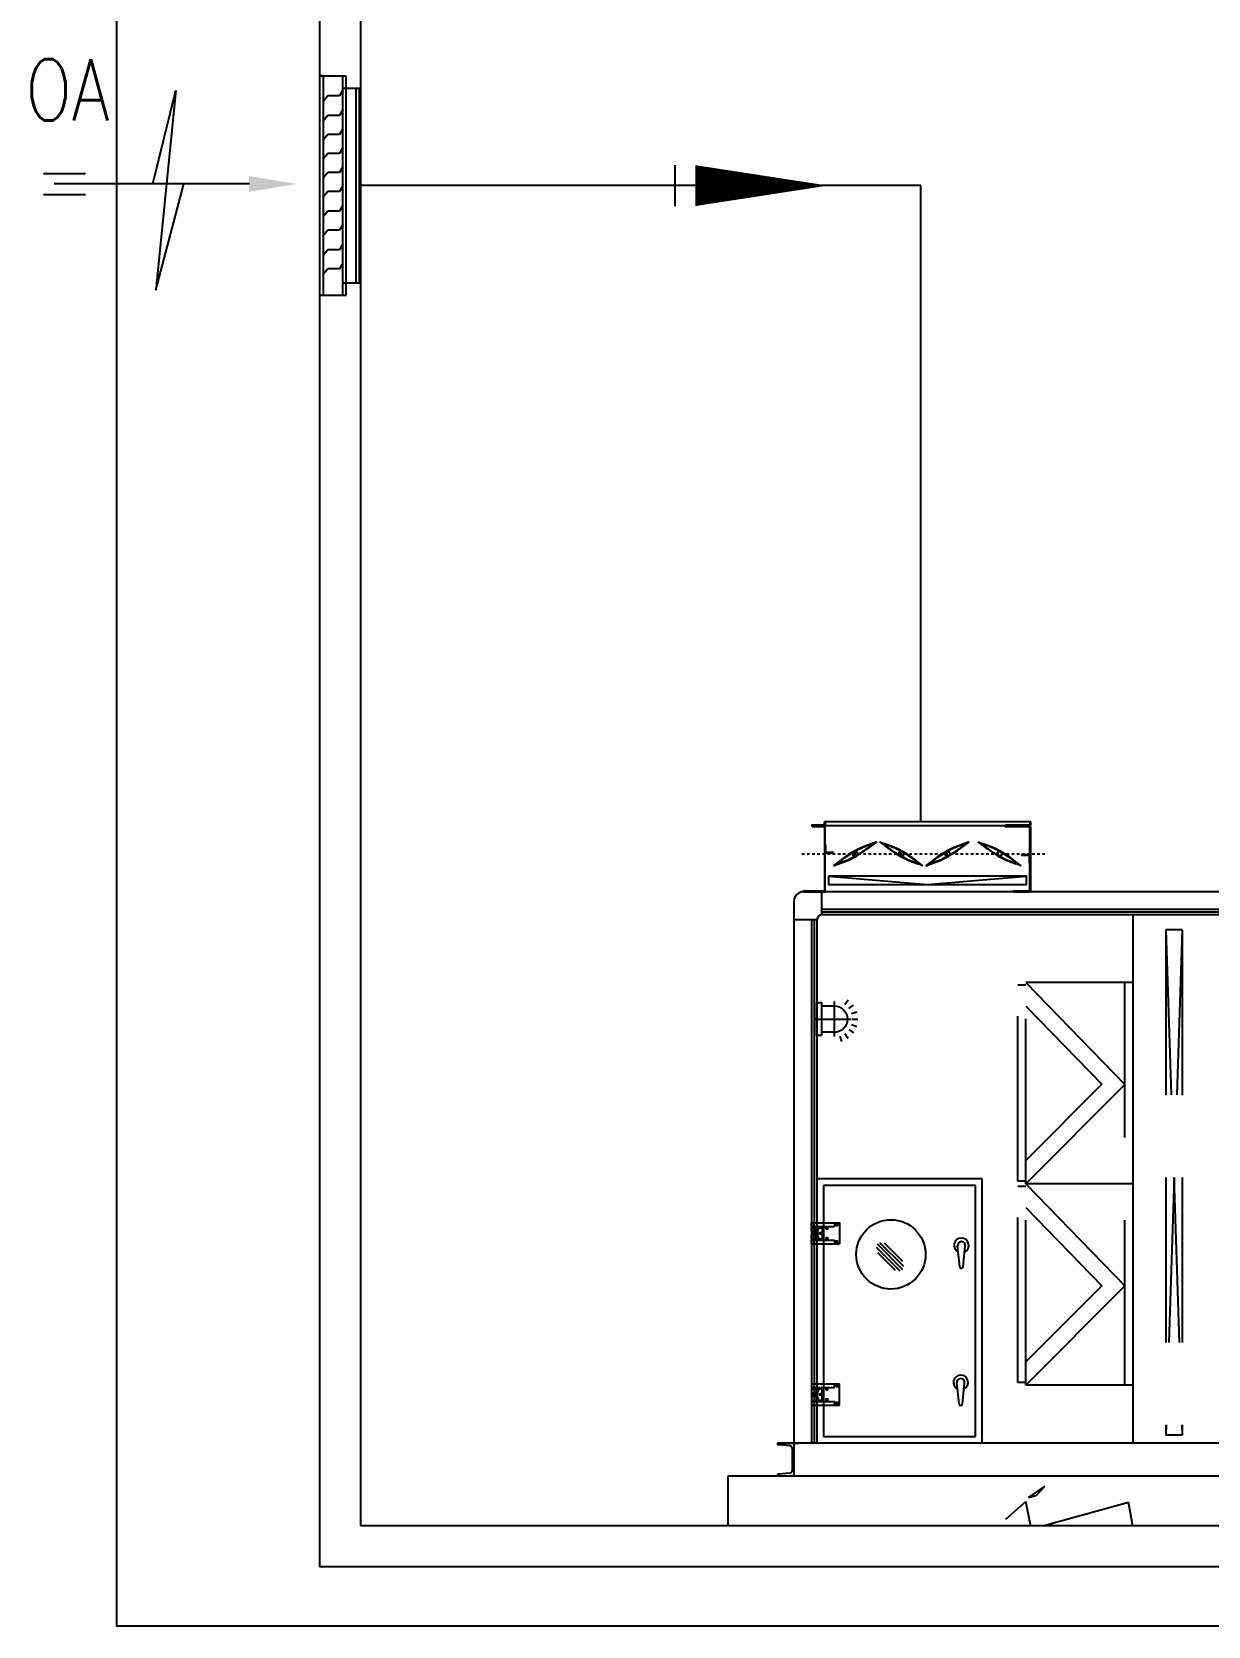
# Model space of a CAD drawing. Header units: millimetres. Extents: x -86 to 11742, y 5229 to 11464.
# Drawn here: x 10211.2 to 10257.2, y 5449.5 to 5511.8 of the extents above; entities that cross this region are included whole.
import ezdxf
from ezdxf.lldxf.tags import DXFTag

# ---------------------------------------------------------------- set-up
doc = ezdxf.new("R2010")
doc.units = ezdxf.units.MM
doc.header["$LTSCALE"] = 5
for name, pattern in [('CENTER', [2, 1.25, -0.25, 0.25, -0.25]), ('CENTER2', [28.575, 19.05, -3.175, 3.175, -3.175]), ('HIDDENX2', [0.75, 0.5, -0.25]), ('PHANTOM', [63.5, 31.75, -6.35, 6.35, -6.35, 6.35, -6.35])]:
    doc.linetypes.add(name, pattern=pattern)
doc.layers.get('0').update_dxf_attribs({"linetype": 'CONTINUOUS'})
for name, color, linetype in [('2', 2, 'CONTINUOUS'), ('FPP', 7, 'CONTINUOUS'), ('LGK-S', 121, 'CONTINUOUS'), ('NARA', 8, 'CONTINUOUS')]:
    doc.layers.add(name, color=color, linetype=linetype)
doc.styles.add('GHS', font='ROMANS.shx', dxfattribs={"bigfont": 'GHS.shx'})
tags = doc.linetypes.add('H2', pattern=[1, 0.6, -0.4]).pattern_tags.tags
tags[6:7] = [DXFTag(74, 4), DXFTag(75, 0), DXFTag(340, '0'), DXFTag(46, 1.0), DXFTag(50, 0.0), DXFTag(44, 0.0), DXFTag(45, 0.0)]
tags[4:5] = [DXFTag(74, 4), DXFTag(75, 0), DXFTag(340, '0'), DXFTag(46, 1.0), DXFTag(50, 0.0), DXFTag(44, 0.0), DXFTag(45, 0.0)]

# ---------------------------------------------------------------- blocks, each defined once
blk = doc.blocks.new('AHU2')
at = {"layer": '2', "color": 7}
for p, q in [((-1839.5, 2174.9), (-2499.5, 2174.9)), ((-1839.5, 2186.9), (-2462, 2186.9)), ((-2321.3, 2117.4), (-2318.4, 2119.1)), ((-2317.4, 2117.3), (-2320.4, 2115.7)), ((-2318.4, 2119.1), (-2319.1, 2120.4)), ((-2316.7, 2116), (-2317.4, 2117.3)), ((-2281.3, 2116), (-2280.6, 2117.3)), ((-2280.6, 2117.3), (-2277.6, 2115.7)), ((-2279.6, 2119.1), (-2278.9, 2120.4)), ((-2276.7, 2117.4), (-2279.6, 2119.1)), ((-2041.3, 2117.4), (-2038.4, 2119.1)), ((-2037.4, 2117.3), (-2040.4, 2115.7)), ((-2038.4, 2119.1), (-2039.1, 2120.4)), ((-2036.7, 2116), (-2037.4, 2117.3)), ((-1983.8, 2116), (-1983.1, 2117.3)), ((-1983.1, 2117.3), (-1980.1, 2115.7)), ((-1982.1, 2119.1), (-1981.4, 2120.4)), ((-1979.1, 2117.4), (-1982.1, 2119.1)), ((-2421.3, 2063.7), (-2420.6, 2062.4)), ((-2420.6, 2062.4), (-2417.6, 2064)), ((-2416.7, 2062.3), (-2419.6, 2060.6)), ((-2419.6, 2060.6), (-2418.9, 2059.3)), ((-2181.3, 2062.3), (-2178.4, 2060.6)), ((-2177.4, 2062.4), (-2180.4, 2064)), ((-2178.4, 2060.6), (-2179.1, 2059.3)), ((-2176.7, 2063.7), (-2177.4, 2062.4)), ((-2141.3, 2063.7), (-2140.6, 2062.4)), ((-2140.6, 2062.4), (-2137.6, 2064)), ((-2136.7, 2062.3), (-2139.6, 2060.6)), ((-2139.6, 2060.6), (-2138.9, 2059.3)), ((-1883.8, 2062.3), (-1880.8, 2060.6)), ((-1879.8, 2062.4), (-1882.8, 2064)), ((-1880.8, 2060.6), (-1881.5, 2059.3)), ((-1879.1, 2063.7), (-1879.8, 2062.4))]:
    blk.add_line(p, q, dxfattribs=at)
at = {"layer": '2', "color": 6, "linetype": 'PHANTOM'}
for p, q in [((-2303.4, 2126.2), (-2319.1, 2120.4)), ((-2303.4, 2126.2), (-2316.7, 2116)), ((-2294.6, 2126.2), (-2281.3, 2116)), ((-2294.6, 2126.2), (-2278.9, 2120.4)), ((-2023.4, 2126.2), (-2039.1, 2120.4)), ((-2023.4, 2126.2), (-2036.7, 2116)), ((-1997, 2126.2), (-1983.8, 2116)), ((-1997, 2126.2), (-1981.4, 2120.4)), ((-2434.6, 2053.5), (-2421.3, 2063.7)), ((-2434.6, 2053.5), (-2418.9, 2059.3)), ((-2163.4, 2053.5), (-2179.1, 2059.3)), ((-2163.4, 2053.5), (-2176.7, 2063.7)), ((-2154.6, 2053.5), (-2141.3, 2063.7)), ((-2154.6, 2053.5), (-2138.9, 2059.3)), ((-1865.9, 2053.5), (-1881.5, 2059.3)), ((-1865.9, 2053.5), (-1879.1, 2063.7))]:
    blk.add_line(p, q, dxfattribs=at)
at = {"layer": '2', "color": 1, "linetype": 'CENTER'}
for p, q in [((-2530, 2089.9), (-1787.7, 2089.9)), ((-2369, 2078.5), (-2369, 2101.3)), ((-2229, 2078.5), (-2229, 2101.3)), ((-2089, 2078.5), (-2089, 2101.3))]:
    blk.add_line(p, q, dxfattribs=at)
at = {"layer": '2'}
for p, q in [((-2457.5, 2117), (-2459.5, 2117)), ((-2434.5, 2092), (-2459.5, 2092)), ((-2457.5, 2094), (-2457.5, 2117)), ((-2434.5, 2094), (-2457.5, 2094)), ((-2434.5, 2092), (-2434.5, 2094)), ((-1864.5, 2087.7), (-1839.5, 2087.7)), ((-1864.5, 2087.7), (-1864.5, 2085.7)), ((-1864.5, 2085.7), (-1841.5, 2085.7)), ((-1841.5, 2085.7), (-1841.5, 2062.7)), ((-1841.5, 2062.7), (-1839.5, 2062.7)), ((-2554.5, 1944.9), (-2554.5, 304.9)), ((-2554.5, 1944.9), (-2554.5, 304.9)), ((-2554.5, 1944.9), (-2554.5, 304.9)), ((427, 1974.9), (-2516.5, 1974.9)), ((-2469.5, 1904.9), (-2469.5, 1974.9)), ((-2484.5, 1889.9), (-2554.5, 1889.9)), ((-2484.5, 1889.9), (-2484.5, 304.9)), ((372, 1904.9), (-2469.5, 1904.9)), ((-2400.1, 1633), (-2389.8, 1647.2)), ((-2388.1, 1621), (-2374, 1631.3)), ((-2380.4, 1605.9), (-2363.8, 1611.3)), ((-2388.1, 1557.3), (-2374, 1547)), ((-2380.4, 1572.4), (-2363.8, 1567)), ((-2377.8, 1589.2), (-2360.3, 1589.2)), ((-2415.2, 1537.6), (-2409.8, 1520.9)), ((-2400.1, 1545.3), (-2389.8, 1531.1)), ((-2604.5, 304.9), (-2539.5, 304.9)), ((-2566.8, 296), (-2600.8, 299)), ((-2566.8, 296), (-2600.8, 299)), ((-2554.5, 304.9), (-2554.5, 204.9)), ((-2559.5, 288.1), (-2559.5, 221.7)), ((-2604.5, 204.9), (-2604.5, 206.7)), ((-2566.8, 213.7), (-2600.8, 210.7))]:
    blk.add_line(p, q, dxfattribs=at)
at = {"layer": '2', "linetype": 'Continuous'}
for p, q in [((-2449.5, 2021.7), (-2149.5, 1996.7)), ((-2149.5, 1996.7), (-1849.5, 2021.7)), ((457, 304.9), (-2604.5, 304.9)), ((457, 204.9), (-1805.6, 204.9)), ((-1899.5, 123.7), (-1899.5, 123.7))]:
    blk.add_line(p, q, dxfattribs=at)
at = {"layer": '2', "color": 5}
for p, q in [((-2501, 1889.9), (-2501, 304.9)), ((-2493, 1889.9), (-2493, 304.9)), ((372, 1921.4), (-2469.5, 1921.4)), ((372, 1913.4), (-2469.5, 1913.4))]:
    blk.add_line(p, q, dxfattribs=at)
at = {"layer": '2', "color": 0}
blk.add_line((-1526.5, 304.9), (-1526.5, 1904.9), dxfattribs=at)
at = {"layer": '2', "color": 5, "linetype": 'HIDDENX2', "ltscale": 200}
for p, q in [((-1427.7, 1859.1), (-1427.7, 329)), ((-1427.7, 1859.1), (-1377.7, 329)), ((-1377.7, 1859.1), (-1427.7, 329)), ((-1377.7, 1859.1), (-1427.7, 1859.1)), ((-1377.7, 1859.1), (-1377.7, 329)), ((-1851.4, 1691.9), (-1876.4, 1691.9)), ((-1876.4, 1097.9), (-1876.4, 1691.9)), ((-1851.4, 1089.9), (-1851.4, 1699.9)), ((-1526.4, 1699.9), (-1851.4, 1699.9)), ((-1851.4, 1699.9), (-1551.4, 1391)), ((-1526.4, 1699.9), (-1851.4, 1699.9)), ((-1551.4, 479.9), (-1551.4, 1699.9)), ((-1526.5, 479.9), (-1526.4, 1699.9)), ((-1851.4, 1628.1), (-1621.6, 1391.5)), ((-1621.6, 1391.5), (-1851.4, 1160.7)), ((-1551.4, 1391), (-1851.4, 1089.9)), ((-1851.4, 1097.9), (-1876.4, 1097.9)), ((-1851.4, 1081.9), (-1876.4, 1081.9)), ((-1876.4, 487.9), (-1876.4, 1081.9)), ((-1851.4, 479.9), (-1851.4, 1089.9)), ((-1526.4, 1089.9), (-1851.4, 1089.9)), ((-1851.4, 1089.9), (-1851.4, 1089.8)), ((-1851.4, 1089.9), (-1551.4, 781)), ((-1526.4, 1089.9), (-1851.4, 1089.9)), ((-1851.4, 1018.1), (-1621.6, 781.5)), ((-1621.6, 781.5), (-1851.4, 550.7)), ((-1551.4, 781), (-1851.4, 479.9)), ((-1851.4, 487.9), (-1876.4, 487.9)), ((-1526.5, 479.9), (-1851.4, 479.9)), ((-1377.7, 329), (-1427.7, 329))]:
    blk.add_line(p, q, dxfattribs=at)
at = {"layer": '2', "color": 1}
for p, q in [((-2432, 1642.2), (-2432, 1536.1)), ((-2491.5, 1589.2), (-2381, 1589.2))]:
    blk.add_line(p, q, dxfattribs=at)
at = {"layer": '2', "linetype": 'ByBlock'}
for p, q in [((-1984.5, 1104.9), (-2484.5, 1104.9)), ((-2484.5, 1104.9), (-2484.5, 304.9)), ((-2004.5, 1084.9), (-2464.5, 1084.9)), ((-2464.5, 1084.9), (-2464.5, 324.9)), ((-2004.5, 324.9), (-2004.5, 1084.9)), ((-1984.5, 304.9), (-1984.5, 1104.9)), ((-2232.3, 825.5), (-2304, 897.3)), ((-2224.3, 829.9), (-2301.4, 907)), ((-2246.6, 827.5), (-2300.4, 881.3)), ((-2221.2, 839.2), (-2293.8, 911.8)), ((-2224.2, 854.5), (-2280.3, 910.6)), ((-2051.9, 838.4), (-2058.3, 902.4)), ((-2041.6, 838.4), (-2035.2, 902.4)), ((-2054, 423.1), (-2060.4, 487.2)), ((-2043.7, 423.1), (-2037.3, 487.2)), ((-2464.5, 324.9), (-2004.5, 324.9))]:
    blk.add_line(p, q, dxfattribs=at)
at = {"layer": '2', "color": 2, "linetype": 'ByBlock'}
for p, q in [((-2501.2, 972.1), (-2416.4, 972.1)), ((-2501.2, 961.2), (-2501.2, 972.1)), ((-2431.3, 972.1), (-2431.3, 961.2)), ((-2416.4, 972.1), (-2416.4, 908.1)), ((-2501.2, 961.2), (-2431.3, 961.2)), ((-2501.2, 957.2), (-2468.3, 957.2)), ((-2501.2, 946.3), (-2501.2, 957.2)), ((-2501.2, 946.3), (-2483.3, 946.3)), ((-2501.2, 923), (-2501.2, 933.9)), ((-2501.2, 933.9), (-2483.3, 933.9)), ((-2501.2, 923), (-2468.3, 923)), ((-2501.2, 919), (-2431.3, 919)), ((-2501.2, 908.1), (-2501.2, 919)), ((-2497.6, 957.2), (-2497.6, 961.2)), ((-2497.6, 940.4), (-2497.6, 946.3)), ((-2497.6, 940.4), (-2497.6, 933.9)), ((-2497.6, 923), (-2497.6, 919)), ((-2488.8, 957.2), (-2488.8, 961.2)), ((-2488.8, 940.4), (-2488.8, 946.3)), ((-2488.8, 940.4), (-2488.8, 933.9)), ((-2488.8, 923), (-2488.8, 919)), ((-2483.3, 946.3), (-2483.3, 933.9)), ((-2468.3, 957.2), (-2468.3, 923)), ((-2464.5, 961.2), (-2464.5, 919)), ((-2431.3, 919), (-2431.3, 908.1)), ((-2501.2, 908.1), (-2416.4, 908.1)), ((-2501.2, 483.9), (-2416.4, 483.9)), ((-2501.2, 483.9), (-2501.2, 473)), ((-2431.3, 473), (-2431.3, 483.9)), ((-2416.4, 419.9), (-2416.4, 483.9)), ((-2501.2, 473), (-2431.3, 473)), ((-2501.2, 469), (-2468.3, 469)), ((-2501.2, 469), (-2501.2, 458.1)), ((-2501.2, 458.1), (-2483.3, 458.1)), ((-2501.2, 445.7), (-2501.2, 434.8)), ((-2501.2, 445.7), (-2483.3, 445.7)), ((-2501.2, 434.8), (-2468.3, 434.8)), ((-2497.6, 469), (-2497.6, 473)), ((-2497.6, 451.6), (-2497.6, 458.1)), ((-2497.6, 451.6), (-2497.6, 445.7)), ((-2497.6, 434.8), (-2497.6, 430.8)), ((-2488.8, 469), (-2488.8, 473)), ((-2488.8, 451.6), (-2488.8, 458.1)), ((-2488.8, 451.6), (-2488.8, 445.7)), ((-2488.8, 434.8), (-2488.8, 430.8)), ((-2483.3, 445.7), (-2483.3, 458.1)), ((-2468.3, 434.8), (-2468.3, 469)), ((-2464.5, 430.8), (-2464.5, 473)), ((-2501.2, 430.8), (-2431.3, 430.8)), ((-2501.2, 430.8), (-2501.2, 419.9)), ((-2501.2, 419.9), (-2416.4, 419.9)), ((-2431.3, 419.9), (-2431.3, 430.8))]:
    blk.add_line(p, q, dxfattribs=at)
at = {"layer": '2', "color": 1, "linetype": 'ByBlock'}
for p, q in [((-2493.2, 904.7), (-2493.2, 975.4)), ((-2424.1, 969.8), (-2424.1, 961.3)), ((-2486.5, 951.8), (-2479.2, 951.8)), ((-2486.5, 928.4), (-2479.2, 928.4)), ((-2483.1, 955.9), (-2483.1, 947.4)), ((-2483.1, 924.3), (-2483.1, 932.8)), ((-2477.5, 940.1), (-2470.2, 940.1)), ((-2474, 944.2), (-2474, 935.7)), ((-2458, 955.4), (-2450.6, 955.4)), ((-2458, 924.7), (-2450.6, 924.7)), ((-2454.5, 959.5), (-2454.5, 951)), ((-2454.5, 920.6), (-2454.5, 929.2)), ((-2420.6, 965.7), (-2427.9, 965.7)), ((-2424.1, 910.4), (-2424.1, 918.9)), ((-2420.6, 914.5), (-2427.9, 914.5)), ((-2493.2, 487.3), (-2493.2, 416.6)), ((-2486.5, 463.6), (-2479.2, 463.6)), ((-2486.5, 440.2), (-2479.2, 440.2)), ((-2483.1, 467.7), (-2483.1, 459.2)), ((-2483.1, 436.1), (-2483.1, 444.6)), ((-2477.5, 451.9), (-2470.2, 451.9)), ((-2474, 447.8), (-2474, 456.3)), ((-2458, 467.3), (-2450.6, 467.3)), ((-2458, 436.6), (-2450.6, 436.6)), ((-2454.5, 471.4), (-2454.5, 462.8)), ((-2454.5, 432.5), (-2454.5, 441)), ((-2420.6, 477.5), (-2427.9, 477.5)), ((-2424.1, 481.6), (-2424.1, 473.1)), ((-2420.6, 426.3), (-2427.9, 426.3)), ((-2424.1, 422.2), (-2424.1, 430.7))]:
    blk.add_line(p, q, dxfattribs=at)
at = {"layer": '2', "linetype": 'CENTER2'}
blk.add_line((-2604.5, 303), (-2604.5, 304.9), dxfattribs=at)
at = {"layer": '2', "color": 9, "linetype": 'Continuous'}
for p, q in [((2934.9, 204.9), (-2754.5, 204.9)), ((-2754.5, 204.9), (-2754.5, 53.9)), ((-1844.1, 140), (-1819.4, 147.4)), ((-1843.9, 139.8), (-1793.5, 173.9)), ((-1819.5, 147.4), (-1793.7, 174.1)), ((-1912.1, 74.4), (-1851.7, 127.5)), ((-1837.7, 57.1), (-1851.7, 127.7)), ((-1848.8, 103.7), (-1848.8, 103.7)), ((-1826.7, 132.3), (-1826.7, 132.3)), ((-1800.7, 53.9), (-1540.5, 125.6)), ((-1527.8, 53.9), (-1541.1, 126)), ((-1474.1, 138.9), (-1474.1, 138.9)), ((-1439, 109.7), (-1439, 109.7)), ((2934.9, 53.9), (-2754.5, 53.9))]:
    blk.add_line(p, q, dxfattribs=at)
at = {"layer": '2', "color": 7}
for points in [[(-2461.5, 2172.9), (-2461.5, 1976.9), (-2522.5, 1976.9), (-2522.5, 1977.4), (-2524.5, 1977.4), (-2524.5, 1974.9), (-2459.5, 1974.9), (-2459.5, 2174.9), (-2499.5, 2174.9), (-2499.5, 2172.4), (-2497.5, 2172.4), (-2497.5, 2172.9)], [(-2462, 2186.9), (-2459.5, 2186.9), (-2459.5, 2174.9), (-2499.5, 2174.9), (-2499.5, 2177.4), (-2462, 2177.4)], [(-1837.5, 2172.9), (-1837.5, 1976.9), (-1889, 1976.9), (-1889, 1977.4), (-1887, 1977.4), (-1887, 1974.9), (-1839.5, 1974.9), (-1839.5, 2174.9), (-1912, 2174.9), (-1912, 2172.4), (-1914, 2172.4), (-1914, 2172.9)], [(-1837, 2186.9), (-1839.5, 2186.9), (-1839.5, 2174.9), (-1912, 2174.9), (-1912, 2177.4), (-1837, 2177.4)]]:
    blk.add_lwpolyline(points, close=True, dxfattribs=at)
at = {"layer": '2', "linetype": 'Continuous'}
blk.add_lwpolyline([(-2449.5, 2021.7), (-2449.5, 1996.7), (-1849.5, 1996.7), (-1849.5, 2021.7)], close=True, dxfattribs=at)
at = {"layer": '2', "color": 2, "linetype": 'H2'}
blk.add_lwpolyline([(-2471.3, 1538.9), (-2484.5, 1538.9), (-2484.5, 1639.4), (-2471.3, 1639.4)], close=True, dxfattribs=at)
blk.add_lwpolyline([(-2471.3, 1629.2), (-2432, 1629.2, -1), (-2432, 1549.1), (-2471.3, 1549.1)], format="xyb", dxfattribs=at)
at = {"layer": '2', "color": 7}
for centre in [(-2369, 2089.9), (-2229, 2089.9), (-2089, 2089.9), (-1931.5, 2089.9)]:
    blk.add_circle(centre, 6.5, dxfattribs=at)
at = {"layer": '2', "color": 2, "linetype": 'ByBlock'}
for centre in [(-2424.1, 965.7), (-2483.1, 951.8), (-2483.1, 928.4), (-2474, 940.1), (-2454.5, 955.4), (-2454.5, 924.7), (-2424.1, 914.5), (-2483.1, 463.6), (-2483.1, 440.2), (-2474, 451.9), (-2454.5, 467.3), (-2454.5, 436.6), (-2424.1, 477.5), (-2424.1, 426.3)]:
    blk.add_circle(centre, 2.54, dxfattribs=at)
at = {"layer": '2', "linetype": 'ByBlock'}
blk.add_circle((-2260.5, 876.3), 105, dxfattribs=at)
at = {"layer": '2', "color": 7}
for centre, radius, start, end in [((-2221, 1822.8), 313.3, 108.2484, 129.7516), ((-2517, 2356.9), 313.3, 288.2484, 309.7516), ((-2231.2, 1839.6), 292.2, 119.7706, 129.0433), ((-2508.2, 2339.4), 292.2, 288.9567, 298.2294), ((-2369, 2089.9), 8, 154.9797, 263.0203), ((-2229.8, 1840.3), 292.2, 108.9567, 118.2294), ((-2369, 2089.9), 8, 334.9797, 83.0203), ((-2506.9, 2340.1), 292.2, 299.7706, 309.0433), ((-2321.8, 2116), 3, 166.6176, 251.3824), ((-2321.8, 2116), 1.5, 70.8103, 347.1897), ((-2081, 2356.9), 313.3, 230.2484, 251.7516), ((-2377, 1822.8), 313.3, 50.2484, 71.7516), ((-2276.2, 2116), 1.5, 192.8103, 109.1897), ((-2276.2, 2116), 3, 288.6176, 13.3824), ((-2091.2, 2340.1), 292.2, 230.9567, 240.2294), ((-2368.2, 1840.3), 292.2, 61.7706, 71.0433), ((-2229, 2089.9), 8, 96.9797, 205.0203), ((-2229, 2089.9), 8, 276.9797, 25.0203), ((-2089.8, 2339.4), 292.2, 241.7706, 251.0433), ((-2366.9, 1839.6), 292.2, 50.9567, 60.2294), ((-1941, 1822.8), 313.3, 108.2484, 129.7516), ((-2237, 2356.9), 313.3, 288.2484, 309.7516), ((-1951.2, 1839.6), 292.2, 119.7706, 129.0433), ((-2228.2, 2339.4), 292.2, 288.9567, 298.2294), ((-2089, 2089.9), 8, 154.9797, 263.0203), ((-1949.8, 1840.3), 292.2, 108.9567, 118.2294), ((-2089, 2089.9), 8, 334.9797, 83.0203), ((-2226.9, 2340.1), 292.2, 299.7706, 309.0433), ((-2041.8, 2116), 3, 166.6176, 251.3824), ((-2041.8, 2116), 1.5, 70.8103, 347.1897), ((-1783.4, 2356.9), 313.3, 230.2484, 251.7516), ((-2079.5, 1822.8), 313.3, 50.2484, 71.7516), ((-1978.6, 2116), 1.5, 192.8103, 109.1897), ((-1978.6, 2116), 3, 288.6176, 13.3824), ((-1793.6, 2340.1), 292.2, 230.9567, 240.2294), ((-2070.6, 1840.3), 292.2, 61.7706, 71.0433), ((-1931.5, 2089.9), 8, 96.9797, 205.0203), ((-1931.5, 2089.9), 8, 276.9797, 25.0203), ((-1792.3, 2339.4), 292.2, 241.7706, 251.0433), ((-2069.3, 1839.6), 292.2, 50.9567, 60.2294), ((-2416.2, 2063.7), 1.5, 250.8103, 167.1897), ((-2416.2, 2063.7), 3, 346.6176, 71.3824), ((-2181.8, 2063.7), 3, 108.6176, 193.3824), ((-2181.8, 2063.7), 1.5, 12.8103, 289.1897), ((-2136.2, 2063.7), 1.5, 250.8103, 167.1897), ((-2136.2, 2063.7), 3, 346.6176, 71.3824), ((-1884.3, 2063.7), 3, 108.6176, 193.3824), ((-1884.3, 2063.7), 1.5, 12.8103, 289.1897)]:
    blk.add_arc(centre, radius, start, end, dxfattribs=at)
at = {"layer": '2'}
for centre, radius, start, end in [((-2524.5, 1944.9), 30, 90, 180), ((-2469.5, 1889.9), 15, 90, 180), ((-2600.5, 303), 4, 180, 265), ((-2600.5, 303), 4, 180, 265), ((-2567.5, 288.1), 8, 0, 85), ((-2600.5, 206.7), 4, 95, 180), ((-2567.5, 221.7), 8, 275, 0)]:
    blk.add_arc(centre, radius, start, end, dxfattribs=at)
at = {"layer": '2', "linetype": 'ByBlock'}
for centre, radius, start, end in [((-2046.8, 903.6), 22.3, 295.6773, 244.3227), ((-2046.8, 903.6), 11.6, 354.2718, 185.7282), ((-2046.8, 838.9), 5.17, 185.7282, 354.2718), ((-2048.9, 488.3), 22.3, 295.6773, 244.3227), ((-2048.9, 488.3), 11.6, 354.2718, 185.7282), ((-2048.9, 423.6), 5.17, 185.7282, 354.2718)]:
    blk.add_arc(centre, radius, start, end, dxfattribs=at)
blk = doc.blocks.new('ARW')
at = {"color": 1}
for p, q in [((-40.9, 662.7), (-40.9, 832.8)), ((0, 0), (0, 790)), ((44.2, 662.7), (44.2, 832.8)), ((-0.4, 391.4), (-377.1, 298.3)), ((-377.1, 298.3), (429, 379.3)), ((429, 379.3), (-0.4, 265.9))]:
    blk.add_line(p, q, dxfattribs=at)
blk.add_solid([(31.8, 2.3), (-32.3, 2.3), (-0.3, -190.2)], dxfattribs=at)
blk = doc.blocks.new('LU')
at = {"layer": '2', "color": 1}
for p, q in [((-2.295, -6.332), (-2.295, 7.063)), ((-0.674, 7.063), (-2.295, 7.063)), ((-2.089, -6.332), (-2.089, 7.063)), ((-0.88, 7.063), (-0.88, -6.332)), ((-0.88, 7.063), (-0.674, 7.063)), ((-0.674, 7.063), (-0.674, -6.332)), ((-3.102, -5.578), (-3.102, 6.309)), ((-2.089, 6.309), (-3.102, 6.309)), ((-2.896, -5.578), (-2.896, 6.309)), ((-2.089, -5.578), (-3.102, -5.578)), ((-0.674, -6.332), (-2.295, -6.332))]:
    blk.add_line(p, q, dxfattribs=at)
at = {"layer": 'FPP', "color": 1}
for p, q in [((-2.089, 6.195), (-1.897, 5.844)), ((-1.897, 5.844), (-1.179, 5.844)), ((-1.179, 5.844), (-0.88, 5.502)), ((-2.089, 4.997), (-1.897, 4.646)), ((-1.897, 4.646), (-1.179, 4.646)), ((-1.179, 4.646), (-0.88, 4.304)), ((-2.089, 3.836), (-1.897, 3.484)), ((-1.897, 3.484), (-1.179, 3.484)), ((-1.179, 3.484), (-0.88, 3.142)), ((-2.089, 2.674), (-1.897, 2.323)), ((-1.897, 2.323), (-1.179, 2.323)), ((-1.179, 2.323), (-0.88, 1.981)), ((-2.089, 1.513), (-1.897, 1.161)), ((-1.897, 1.161), (-1.179, 1.161)), ((-1.179, 1.161), (-0.88, 0.819)), ((-2.089, 0.351), (-1.897, 0)), ((-1.897, 0), (-1.179, 0)), ((-1.179, 0), (-0.88, -0.342)), ((-2.089, -0.846), (-1.897, -1.198)), ((-1.897, -1.198), (-1.179, -1.198)), ((-1.179, -1.198), (-0.88, -1.54)), ((-2.089, -2.008), (-1.897, -2.359)), ((-1.897, -2.359), (-1.179, -2.359)), ((-1.179, -2.359), (-0.88, -2.701)), ((-2.089, -3.206), (-1.897, -3.557)), ((-1.897, -3.557), (-1.179, -3.557)), ((-1.179, -3.557), (-0.88, -3.899)), ((-2.089, -4.367), (-1.897, -4.719)), ((-1.897, -4.719), (-1.179, -4.719)), ((-1.179, -4.719), (-0.88, -5.061))]:
    blk.add_line(p, q, dxfattribs=at)

msp = doc.modelspace()

# ---------------------------------------------------------------- linework, layer by layer
at = {"layer": 'LGK-S'}
msp.add_lwpolyline([(10214.523, 5610.071), (10314.663, 5610.071), (10314.663, 5449.461), (10214.523, 5449.461)], close=True, dxfattribs=at)
at = {"layer": 'NARA', "color": 8}
for p, q in [((10222.458, 5563.149), (10222.458, 5451.778)), ((10224.058, 5561.549), (10224.058, 5453.378)), ((10236.361, 5504.964), (10236.361, 5506.564)), ((10245.964, 5505.764), (10224.011, 5505.764)), ((10245.964, 5480.899), (10245.964, 5505.764)), ((10329.877, 5453.378), (10224.058, 5453.378)), ((10653.077, 5451.778), (10222.458, 5451.778))]:
    msp.add_line(p, q, dxfattribs=at)
msp.add_lwpolyline([(10242.331, 5505.764, 0, 1.6, 0), (10237.143, 5505.764, 1.6, 1.6, 0)], format="xyseb", dxfattribs=at)

# ---------------------------------------------------------------- block references
for name, p, xscale, yscale, zscale in [('LU', (10222.026, 5505.53), -0.6400001599999766, 0.6400001599999766, 0.6400001599999766), ('AHU2', (10273.956, 5452.684), 0.0129024000008901, 0.0129024000008901, 0.0129024000008901)]:
    msp.add_blockref(name, p, dxfattribs=dict(at, xscale=xscale, yscale=yscale, zscale=zscale))
at = {"layer": 'NARA', "color": 8, "xscale": -0.009675108291570925, "yscale": 0.009675108291570925, "zscale": 0.009675108291570925, "rotation": 90}
msp.add_blockref('ARW', (10219.72, 5505.827), dxfattribs=at)
msp.add_blockref('ARW', (10219.72, 5505.827), dxfattribs=at)

# ---------------------------------------------------------------- texts
at = {"layer": 'NARA', "color": 8, "style": 'GHS', "width": 0.8}
msp.add_text('OA', height=2.4, dxfattribs=at).set_placement((10210.961, 5508.306))

doc.saveas('drawing.dxf')
